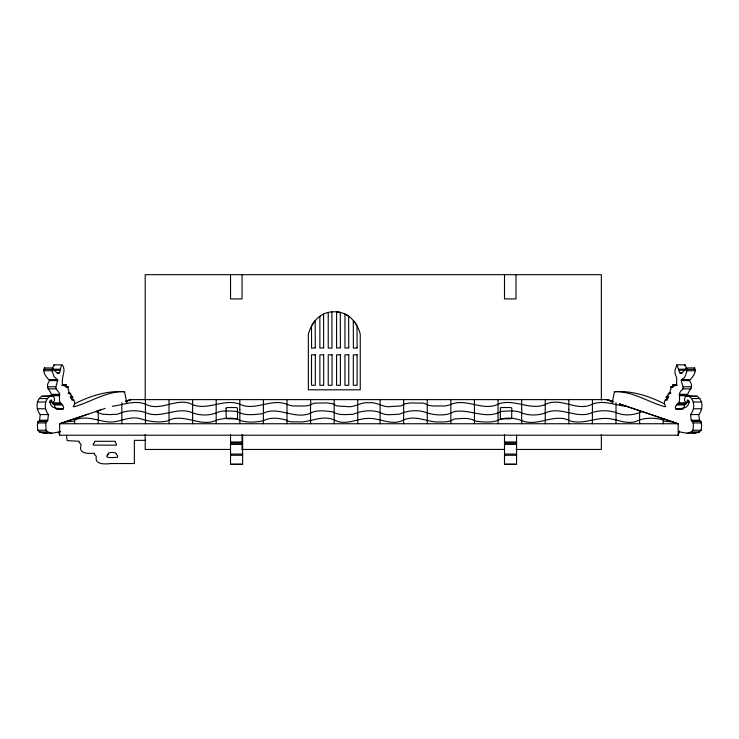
<?xml version="1.0" encoding="UTF-8"?>
<svg xmlns="http://www.w3.org/2000/svg" width="739" height="739" viewBox="0 0 739 739"><rect width="100%" height="100%" fill="white"/><g stroke="black" fill="none" stroke-linecap="round" stroke-linejoin="round"><path stroke-width="1.11" d="M51.148 396.621C52.358 390.146 43.656 388.742 49.541 380.594C46.88 377.361 42.141 372.992 44.395 367.902L52.737 367.957C54.732 371.514 60.053 376.825 60.441 369.214C61.226 362.886 63.785 364.872 64.044 370.424C63.443 375.19 61.771 379.236 62.418 384.16L64.228 385.952L65.3 386.063L66.408 385.102L66.131 387.181L68.21 386.83L68.006 389.157C69.475 390.257 68.182 392.603 69.392 393.591C70.962 392.261 68.699 395.042 70.676 393.905C70.852 394.7 71.35 395.947 72.81 397.212L72.006 399.596L73.743 399.947L74.556 401.877L74.482 404.288L73.29 406.413L73.882 406.764C90.795 402.265 106.296 391.005 124.558 391.698L126.812 403.023M56.044 408.879C61.208 409.859 66.51 409.508 61.873 404.279L60.164 402.792L59.471 400.741L59.471 393.166L56.136 388.843L55.859 386.783L57.725 380.012L53.993 376.53L52.072 370.766L52.737 367.957M55.24 408.316L54.39 404.954L51.933 402.792L60.164 402.792M50.141 402.395L53.226 402.395L54.353 400.954L54.492 398.848L53.753 396.926L52.201 395.882L49.993 396.252C43.878 400.298 44.081 409.277 48.451 414.561L47.767 420.242L47.047 421.221L38.031 421.535L37.366 425.59L37.837 430.237L39.518 431.945L43.656 433.239L51.887 433.239L60.727 431.659M47.047 421.221L45.726 422.93L46.067 430.237L47.749 431.945L51.887 433.239M216.176 399.707L216.176 423.743M682.956 408.879C677.792 409.859 672.49 409.508 677.127 404.279L677.912 404.057C681.94 399.891 676.582 393.12 682.3 389.887C685.543 386.183 677.626 379.911 683.889 378.119C686.476 375.504 689.311 362.812 683.732 371.154C680.471 374.849 679.4 372.927 678.559 369.214L676.804 364.872L674.956 370.424L675.086 373.777L676.702 377.786L676.582 384.16L674.772 385.952L673.7 386.063L672.592 385.102L672.869 387.181L670.79 386.83L670.994 389.157C669.525 390.257 670.818 392.603 669.608 393.591C668.038 392.261 670.301 395.042 668.324 393.905C668.148 394.7 667.65 395.947 666.19 397.212L666.994 399.596L665.257 399.947L664.444 401.877L664.518 404.288L665.71 406.413L665.118 406.764C648.205 402.265 632.704 391.005 614.442 391.698L612.188 403.023M687.852 396.621C686.642 390.146 695.344 388.742 689.459 380.594C692.12 377.361 696.859 372.992 694.605 367.902L686.263 367.957M53.226 402.395L51.859 402.33L51.619 400.002L50.945 400.067L50.141 402.653L50.723 404.861L52.561 406.921L56.173 408.224L63.249 408.879M521.669 423.743L521.669 409.194M678.273 431.659L687.113 433.239L695.344 433.239L699.482 431.945L701.163 430.237L701.634 425.59L700.969 421.535L691.953 421.221L691.233 420.242L690.549 414.561C694.919 409.277 695.122 400.298 689.007 396.252L686.799 395.882L685.247 396.926L684.508 398.848L684.647 400.954L685.774 402.395L688.859 402.395M700.969 421.535L699.464 420.242L698.78 414.561C703.159 409.277 703.352 400.298 697.237 396.252L686.799 395.882M52.201 395.882L41.763 396.252C35.648 400.298 35.841 409.277 40.22 414.561L39.536 420.242L38.807 421.221M52.303 368.669L53.965 364.872L54.51 365.694M687.113 433.239L691.251 431.945L692.933 430.237L693.394 425.59L692.739 421.535M685.774 402.395L687.141 402.33L687.381 400.002L688.055 400.067L688.859 402.653L688.277 404.861L686.439 406.921L682.827 408.224L675.751 408.879M689.173 379.892A8.258 6.041 90 0 0 689.099 380.169A8.258 6.041 -90 0 1 689.173 379.892L689.219 379.754M58.64 432.084L59.656 435.216L678.19 435.216L679.547 431.04M108.18 454.42C106.351 451.908 118.249 451.631 116.291 454.54A6.734 6.734 0 0 1 116.91 454.975L117.667 455.769L117.529 456.878A3.889 3.889 0 0 1 117.279 457.376C114.896 457.293 102.425 458.854 108.18 454.42A4.194 4.194 0 0 0 107.478 454.725M678.836 402.792L687.067 402.792L684.61 404.954L683.76 408.316M684.49 365.694L685.035 364.872L686.697 368.669M694.133 368.502L694.605 367.902M545.206 404.547C530.149 410.736 514.64 398.764 499.111 403.706C483.592 412.279 466.531 397.443 450.421 404.566M121.843 412.51C129.168 410.219 138.11 410.127 145.398 412.51M545.243 404.519C560.735 396.427 577.104 412.307 592.429 404.131C603.994 399.67 615.254 405.397 626.524 406.311L619.282 403.863M592.447 412.51C599.735 410.127 608.677 410.219 616.003 412.51M121.843 412.519L117.131 414.311L109.4 414.588L102.379 414.237L95.821 411.54L100.652 409.914M320.052 316.144L319.507 316.541A24.193 24.193 0 0 0 315.571 320.209L315.045 320.828A33.588 33.588 0 0 0 309.392 330.906L308.339 334.194L308.357 389.804L360.253 389.804L360.262 334.194L359.274 330.878A33.588 33.588 0 0 0 353.584 320.809L353.039 320.209A24.193 24.193 0 0 0 349.104 316.541L348.549 316.144A21.385 21.385 0 0 0 345.289 314.214L344.78 313.964A21.348 21.348 0 0 0 340.864 312.579L340.3 312.449A21.357 21.357 0 0 0 337.021 311.904L336.55 311.867A22.955 22.955 0 0 0 332.06 311.886L331.589 311.904M450.43 404.686L445.266 405.979L433.017 405.997L429.479 405.554L423.53 403.161L410.967 402.903L405.24 403.706L400.972 405.923L394.238 406.358A35.731 11.159 0 0 1 392.021 406.385C383.439 408.344 377.25 401.647 368.927 402.773C360.604 401.637 354.415 408.344 345.824 406.385A35.731 11.159 0 0 1 343.607 406.367L336.873 405.923L332.605 403.706L326.878 402.903L314.324 403.161L308.366 405.554L304.837 405.997L292.579 405.979L287.425 404.686M592.447 412.519C577.048 419.613 560.993 405.896 545.585 412.796C538.537 415.614 528.126 415.854 521.06 412.621C515.065 410.043 507.998 411.106 501.587 411.383A10.448 3.261 0 0 0 500.691 411.54C485.966 420.011 469.339 408.436 453.885 411.678C446.051 416.371 435.28 415.29 427.003 412.925C418.45 409.304 407.743 410.348 399.356 414.228C393.056 414.209 385.656 416.085 380.068 412.454C371.218 409.526 361.399 410.708 353.094 414.283C346.388 414.45 338.832 415.724 332.929 411.872C325.797 411.05 317.391 409.526 310.851 412.925C309.909 410.459 311.091 403.198 310.602 399.707M323.34 314.204L323.848 313.964A20.064 20.064 0 0 1 327.765 312.588L328.328 312.449A21.191 21.191 0 0 1 331.903 311.876L331.987 348.171L328.236 348.069L328.236 312.468M74.537 403.827C90.241 395.965 106.869 390.515 124.558 391.698M88.024 414.173L59.656 423.743L59.656 435.216M105.16 408.39L59.656 423.743L678.19 423.743L678.19 435.216M131.154 399.623L125.741 401.443L131.154 399.614L606.691 399.623L613.065 401.757M125.685 401.101L129.408 399.891M619.688 404.002L678.19 423.743L642.025 411.54C634.21 415.401 623.993 416.196 616.003 412.519M43.656 433.239L46.973 432.648M64.81 422.006L73.281 421.239L75.711 419.576C87.147 415.438 97.89 421.008 108.882 421.997C119.598 422.653 128.66 415.826 139.773 418.551C148.594 421.378 158.007 423.031 167.494 420.999C183.207 412.048 200.796 428.158 216.786 420.048C223.732 418.32 232.748 416.861 239.63 420.112A8.933 2.79 0 0 0 239.815 420.306C247.112 422.93 255.906 422.348 263.398 420.703C269.994 417.092 278.991 417.923 285.956 420.029C290.094 423.059 295.942 421.369 300.653 421.997C311.997 421.535 322.657 414.967 334.25 419.918C345.603 426.237 357.316 418.163 368.927 418.394C380.557 418.154 392.27 426.255 403.633 419.9C415.216 414.976 425.858 421.535 437.192 421.997C442.846 421.877 449.109 422.569 453.931 419.068C461.062 418.597 469.145 417.101 475.463 421.138C482.77 421.932 491.019 423.068 497.994 420.325A8.933 2.79 0 0 0 498.215 420.112C505.273 416.962 514.834 417.941 521.632 420.565C537.853 427.419 554.693 412.353 570.36 420.999C582.591 424.408 593.666 418.283 605.592 418.403C615.947 418.431 624.898 424.574 635.706 421.618C643.66 417.443 653.452 417.618 662.144 419.576L664.564 421.239L673.035 422.006M112.254 406.293C123.136 404.954 134.156 399.91 145.398 404.104C160.732 412.473 177.508 396.178 192.833 404.796C208.195 410.524 223.723 398.497 239.279 403.974C254.798 411.937 271.342 397.527 287.434 404.566M53.965 364.872L62.288 364.835M676.804 364.872L685.035 364.872M53.236 369.214L60.441 369.214M678.559 369.214L685.764 369.214M43.86 369.398L52.099 369.398M686.9 369.398L695.14 369.398M53.578 370.248L59.757 370.248M679.243 370.248L685.423 370.248M43.832 370.766L52.072 370.766M686.928 370.766L695.168 370.766M57.097 373.297L59.157 373.297M679.843 373.297L681.903 373.297M49.393 379.791L57.624 379.791M681.376 379.791L689.607 379.791M49.485 380.012L57.725 380.012M681.275 380.012L689.515 380.012M49.541 380.594L57.771 380.594M681.229 380.594L689.459 380.594M62.288 385.102L66.408 385.102M672.592 385.102L676.712 385.102M61.947 385.185L66.057 385.185M672.943 385.185L677.053 385.185M62.215 385.361L66.334 385.361M672.666 385.361L676.785 385.361M62.649 385.472L65.734 385.472M673.266 385.472L676.351 385.472M47.619 386.783L55.859 386.783M683.141 386.783L691.381 386.783M66.159 386.83L68.21 386.83M670.79 386.83L672.841 386.83M47.906 388.843L56.136 388.843M682.864 388.843L691.094 388.843M614.442 391.698C632.131 390.515 648.759 395.965 664.463 403.827M68.034 393.12L70.094 393.12M668.906 393.12L670.966 393.12M68.588 393.434L70.732 393.545M668.268 393.545L670.412 393.434M51.554 394.321L59.794 394.321M679.206 394.321L687.446 394.321M51.527 395.171L59.757 395.171M679.243 395.171L687.473 395.171M51.277 395.707L59.508 395.707M679.492 395.707L687.723 395.707M41.763 396.252L49.993 396.252M70.205 396.335L72.265 396.335M666.735 396.335L668.795 396.335M689.007 396.252L697.237 396.252M70.75 397.212L72.81 397.212M666.19 397.212L668.25 397.212M39.176 398.552L47.416 398.552M691.584 398.552L699.824 398.552M71.683 399.947L73.743 399.947M665.257 399.947L667.317 399.947M49.467 401.12L51.518 401.12M687.482 401.12L689.533 401.12M37.458 402.025L45.698 402.025M693.302 402.025L701.542 402.025M49.799 402.33L51.859 402.33M687.141 402.33L689.201 402.33M52.857 404.057L61.088 404.057M677.912 404.057L686.143 404.057M53.642 404.279L61.873 404.279M677.127 404.279L685.358 404.279M54.39 404.954L62.63 404.954M676.37 404.954L684.61 404.954M37.292 408.75L45.522 408.75M56.192 408.778L63.397 408.778M675.603 408.778L682.808 408.778M693.478 408.75L701.708 408.75M40.22 414.561L48.451 414.561M690.549 414.561L698.78 414.561M39.536 420.242L47.767 420.242M691.233 420.242L699.464 420.242M691.953 421.221L700.193 421.221M38.031 421.535L46.261 421.535M37.486 422.93L45.726 422.93M693.274 422.93L701.514 422.93M37.837 430.237L46.067 430.237M692.933 430.237L701.163 430.237M39.518 431.945L47.749 431.945M691.251 431.945L699.482 431.945M145.657 440.352L134.369 440.352L134.369 463.529L110.952 463.529C106.148 464.101 94.518 465.164 96.236 456.841A4.526 4.526 0 0 0 96.181 456.222L94.564 454.587L94.592 453.33C89.049 453.497 77.891 454.328 81.096 444.887A3.122 3.122 0 0 0 80.976 444.194L79.23 442.569L79.23 441.266L67.129 440.647L66.501 435.317M230.54 442.088L242.614 442.088M504.506 442.088L516.579 442.088M230.54 442.458L242.614 442.458M504.506 442.458L516.579 442.458M230.54 443.224L242.614 443.224M504.506 443.224L516.579 443.224M230.54 444.444L242.614 444.444M504.506 444.444L516.579 444.444M230.439 449.46L145.195 449.46L145.195 434.514M241.958 449.46L504.645 449.423M516.118 449.46L601.352 449.46L601.352 434.514M230.54 454.06L242.614 454.06M504.506 454.06L516.579 454.06M230.54 455.27L242.614 455.27M504.506 455.27L516.579 455.27M230.54 464.221L242.614 464.221M504.506 464.221L516.579 464.221M692.027 432.648L695.344 433.239M642.025 411.54L627.559 406.662M608.437 399.891L613.388 401.499M606.691 399.623L613.194 401.813M145.398 412.519C160.751 419.613 176.898 405.905 192.269 412.796C199.484 415.595 209.682 415.863 216.795 412.621C222.781 410.034 229.847 411.106 236.258 411.383A10.448 3.261 0 0 1 237.154 411.54C244.563 416.048 254.17 414.597 262.456 413.711C277.91 405.166 294.399 420.214 310.574 413.166L310.592 423.743M44.395 367.902L44.867 368.502M49.781 379.754L49.827 379.892A8.258 6.041 -90 0 1 49.901 380.169M663.225 419.142L663.225 423.743M639.604 411.503L639.604 423.743M616.021 402.755L616.003 423.743M601.352 400.011L601.352 274.668L145.195 274.668L145.195 400.011M592.438 399.707L592.382 423.743M568.827 399.707L568.827 409.424M568.808 409.341L568.808 423.743M545.225 399.707L545.253 423.743M521.669 399.707L521.651 409.36M516.579 435.216L516.579 464.332L504.506 464.332L504.506 434.606M516.016 274.668L516.016 298.916L504.506 298.916L504.506 274.668M498.058 399.707L498.012 423.743M474.456 423.743L474.438 399.707M450.836 399.707L450.855 423.743M427.244 399.707L427.253 423.743M403.67 399.707L403.633 423.743M380.095 399.707L380.077 423.743M357.75 399.707L357.768 423.743M334.213 423.743L334.176 399.707M287.009 399.707L286.991 423.743M263.417 399.707L263.398 423.743M242.614 435.216L242.614 464.332L230.54 464.332L230.54 434.606M242.05 274.668L242.05 298.916L230.54 298.916L230.54 274.668M242.05 434.606L242.05 449.46M239.842 409.369L239.842 423.743M239.796 399.707L239.796 409.415M192.62 399.707L192.602 423.743M169.028 399.707L169.046 423.743M145.463 409.332L145.463 423.743M145.407 399.707L145.407 409.434M121.833 402.746L121.843 423.743M98.25 411.503L98.25 423.743M74.63 419.133L74.63 423.743M500.423 408.168L500.294 418.163A2.041 0.637 0 0 0 502.224 418.81L509.577 418.819A2.041 0.637 0 0 0 511.665 418.246L511.794 408.131A2.041 0.637 0 0 0 509.753 407.54L502.418 407.531A2.041 0.637 0 0 0 500.423 408.168M226.051 408.131L226.189 418.246A2.041 0.637 0 0 0 228.268 418.819L235.621 418.801A2.041 0.637 0 0 0 237.552 418.154L237.422 408.168A2.041 0.637 0 0 0 235.427 407.531L228.102 407.54A2.041 0.637 0 0 0 226.051 408.131M93.243 444.268L93.243 444.481A7.02 7.02 0 0 0 93.271 445.109L116.392 445.164A6.263 6.263 0 0 0 116.439 444.407L115.82 442.994A3.344 3.344 0 0 0 115.469 442.744L115.386 441.294L94.574 441.294L94.49 442.661A4.896 4.896 0 0 0 93.973 443.067L93.243 444.268M70.602 397.388L70.962 398.303A2.928 2.143 -90 0 0 71.249 398.58C73.364 398.543 71.369 394.617 70.602 397.388M666.809 397.721L667.751 398.58A2.928 2.143 -90 0 0 668.038 398.303C669.442 396.982 666.384 395.254 666.809 397.721M340.393 347.792L336.587 348.069L336.587 311.876A21.292 21.292 0 0 1 340.282 312.449L340.393 347.792M323.673 347.81L319.867 348.078L319.867 316.283A20.415 20.415 0 0 1 323.553 314.103L323.673 347.81M348.743 347.829L344.956 348.078L344.956 314.047A21.505 21.505 0 0 1 348.642 316.2L348.743 347.829M315.304 347.875L311.581 348.171L311.488 326.102A31.934 31.934 0 0 1 315.156 320.68L315.304 347.875M357.113 347.93L353.39 348.171L353.297 320.523A31.712 31.712 0 0 1 357.02 325.945L357.113 347.93M315.313 354.822L311.507 354.822L311.507 385.278L315.313 385.278L315.313 354.822M323.673 354.822L319.867 354.822L319.867 385.278L323.673 385.278L323.673 354.822M332.033 354.822L328.227 354.822L328.227 385.278L332.033 385.278L332.033 354.822M340.393 354.822L336.587 354.822L336.587 385.278L340.393 385.278L340.393 354.822M348.753 354.822L344.947 354.822L344.947 385.278L348.753 385.278L348.753 354.822M357.113 354.822L353.307 354.822L353.307 385.278L357.113 385.278L357.113 354.822"/></g></svg>
